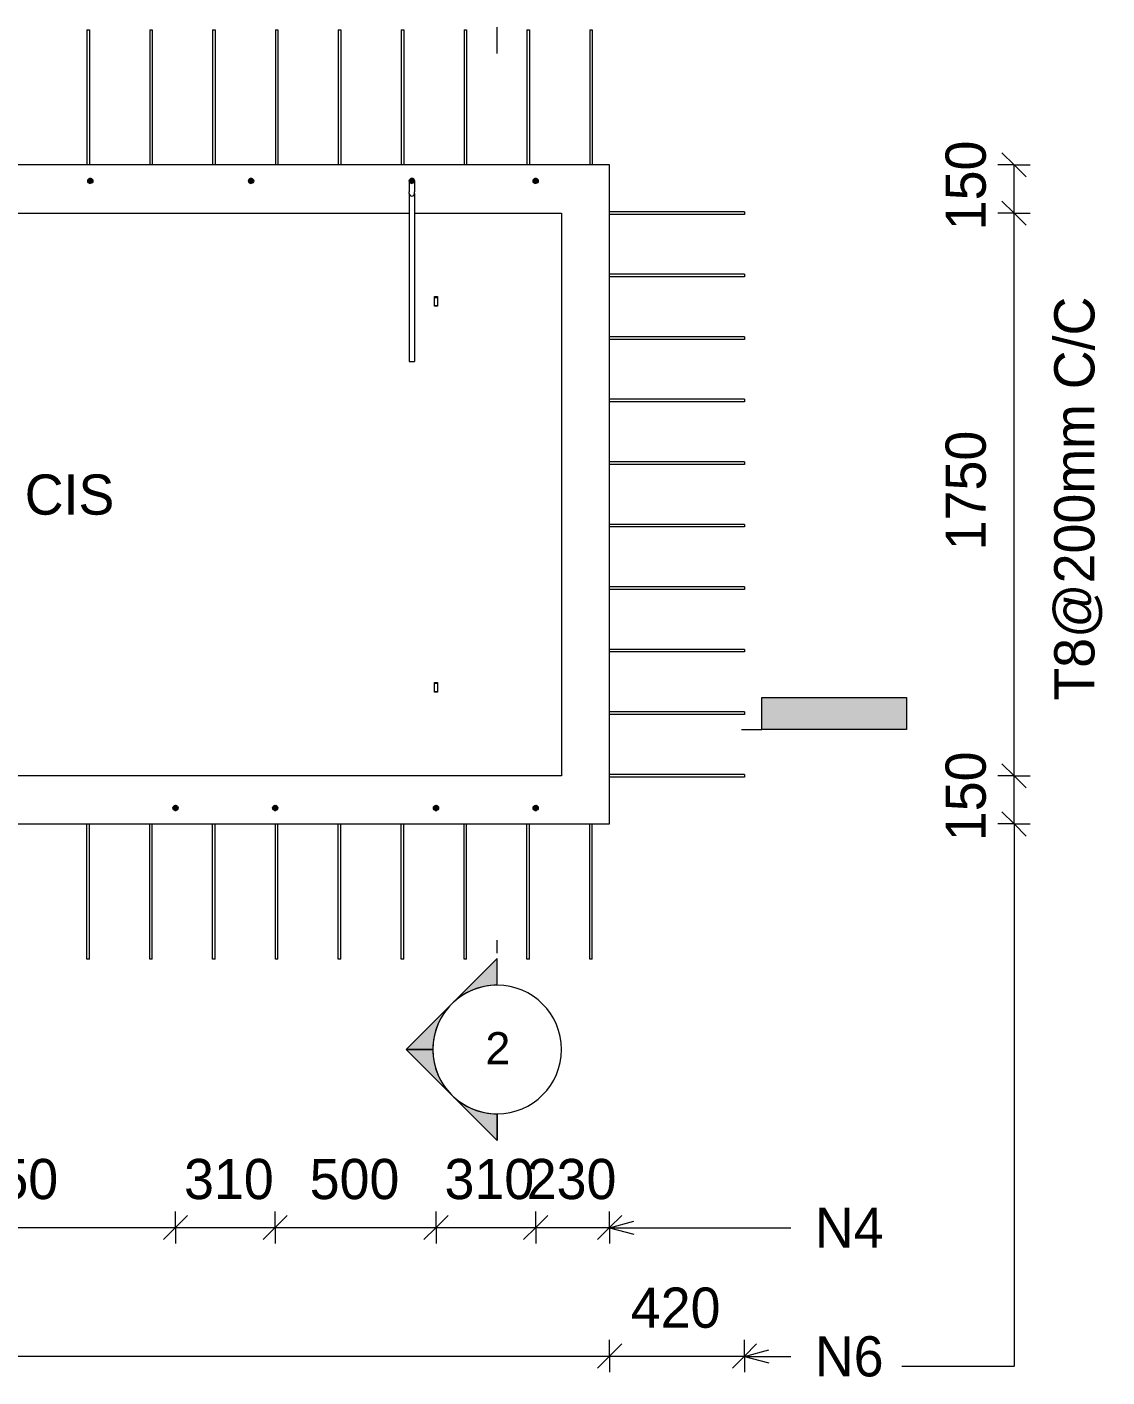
# Model space of a CAD drawing. Header units: millimetres. Extents: x 59546 to 97856, y 2513 to 30499.
# Drawn here: x 66571 to 69930, y 23330 to 27529 of the extents above; entities that cross this region are included whole.
import ezdxf

# ---------------------------------------------------------------- set-up
doc = ezdxf.new("R2010")
doc.units = ezdxf.units.MM
for name, color, linetype, lineweight in [('A-ANNO-DIMS', 211, 'Continuous', 9), ('A-ANNO-DIMS-50', 211, 'Continuous', 9), ('A-DETL-MBND', 5, 'Continuous', 18), ('A-FLOR', 192, 'Continuous', 18), ('A-GENM', 13, 'Continuous', 18), ('G-ANNO-SYMB', 111, 'Continuous', 9), ('G-ANNO-TEXT', 231, 'Continuous', 9), ('S-RBAR', 171, 'Continuous', 18)]:
    doc.layers.add(name, color=color, linetype=linetype, lineweight=lineweight)
doc.styles.add('Arial', font='arial.ttf', dxfattribs={"height": 100})
doc.styles.add('Nirmala UI Semilight', font='NirmalaS.ttf', dxfattribs={"height": 125})
doc.dimstyles.new('Diagonal_-_2_5mm_NI_UI', dxfattribs={"dimscale": 304.8, "dimtxt": 130.920493, "dimasz": 0.246063, "dimexe": 0.164042, "dimexo": 0.0625, "dimgap": 0.164042, "dimtad": 1, "dimdec": 0, "dimzin": 0, "dimdsep": 46, "dimtxsty": 'Nirmala UI Semilight', "dimblk1": 'OBLIQUE', "dimblk2": 'OBLIQUE', "dimsah": 1, "dimcen": 0.09, "dimazin": 0, "dimtfac": 1, "dimtdec": 4, "dimtix": 1, "dimtmove": 0, "dimatfit": 3, "dimfxl": 0.164042, "dimfxlon": 1, "dimtvp": 1, "dimtolj": 1, "dimtzin": 0, "dimarcsym": 2})

# ---------------------------------------------------------------- blocks, each defined once
blk = doc.blocks.new('RR spread anchor face based - RR-SA-2_5-150-614724-Elevation Top')
at = {"layer": 'A-GENM'}
for p, q in [((66318, 26687.9), (66318, 26690.4)), ((66318, 26690.4), (66328, 26690.4)), ((66318, 26662.9), (66318, 26687.9)), ((66318, 26687.9), (66328, 26687.9)), ((66318, 26660.4), (66318, 26662.9)), ((66318, 26662.9), (66328, 26662.9)), ((66328, 26690.4), (66328, 26687.9)), ((66328, 26687.9), (66328, 26662.9)), ((66328, 26662.9), (66328, 26660.4)), ((66328, 26660.4), (66318, 26660.4))]:
    blk.add_line(p, q, dxfattribs=at)
blk = doc.blocks.new('Detail View - M_Section Tail - Filled Horizontal-14034-Elevation Top')
at = {"layer": 'G-ANNO-SYMB'}
blk.add_hatch(color=256, dxfattribs=at).paths.add_polyline_path([(68856, 25443.9), (68856, 25343.9), (69306, 25343.9), (69306, 25443.9)])
for p, q in [((68856, 25443.9), (69306, 25443.9)), ((68856, 25343.9), (68856, 25443.9)), ((69306, 25443.9), (69306, 25343.9)), ((69306, 25343.9), (68856, 25343.9))]:
    blk.add_line(p, q, dxfattribs=at)
blk = doc.blocks.new('Detail View - M_Section Head - Filled SHOP DWG-600895-Elevation Top')
at = {"layer": 'G-ANNO-SYMB'}
h = blk.add_hatch(color=256, dxfattribs=at)
edge = h.paths.add_edge_path()
edge.add_line((62746.5, 25626.7), (62746.5, 25543.9))
edge.add_arc((62746.5, 25343.9), 200, 90, 135)
edge.add_line((62605.1, 25485.3), (62746.5, 25626.7))
h = blk.add_hatch(color=256, dxfattribs=at)
edge = h.paths.add_edge_path()
edge.add_line((62746.5, 25626.7), (62887.9, 25485.3))
edge.add_arc((62746.5, 25343.9), 200, 45, 90)
edge.add_line((62746.5, 25543.9), (62746.5, 25626.7))
h = blk.add_hatch(color=256, dxfattribs=at)
edge = h.paths.add_edge_path()
edge.add_line((62463.7, 25343.9), (62605.1, 25485.3))
edge.add_arc((62746.5, 25343.9), 200, 135, 180)
edge.add_line((62546.5, 25343.9), (62463.7, 25343.9))
h = blk.add_hatch(color=256, dxfattribs=at)
edge = h.paths.add_edge_path()
edge.add_line((63029.3, 25343.9), (62946.5, 25343.9))
edge.add_arc((62746.5, 25343.9), 200, 0, 45)
edge.add_line((62887.9, 25485.3), (63029.3, 25343.9))
for p, q in [((62746.5, 25626.7), (62463.7, 25343.9)), ((62746.5, 25626.7), (62605.1, 25485.3)), ((62746.5, 25626.7), (63029.3, 25343.9)), ((62746.5, 25543.9), (62746.5, 25626.7)), ((62746.5, 25626.7), (62746.5, 25543.9)), ((62887.9, 25485.3), (62746.5, 25626.7)), ((62605.1, 25485.3), (62463.7, 25343.9)), ((63029.3, 25343.9), (62887.9, 25485.3)), ((62546.5, 25343.9), (62463.7, 25343.9)), ((62463.7, 25343.9), (62546.5, 25343.9)), ((62946.5, 25343.9), (63029.3, 25343.9)), ((62946.5, 25343.9), (63029.3, 25343.9))]:
    blk.add_line(p, q, dxfattribs=at)
for start, end in [(0, 180), (90, 135), (45, 90), (135, 180), (0, 45), (180, 0)]:
    blk.add_arc((62746.5, 25343.9), 200, start, end, dxfattribs=at)
blk = doc.blocks.new('DIMBLOCK46-Elevation Top')
at = {"layer": 'A-ANNO-DIMS-50'}
for p, q in [((65883, 23795.5), (65883, 23845.5)), ((65883, 23795.5), (65920.5, 23833)), ((67033, 23795.5), (67033, 23845.5)), ((67033, 23795.5), (67070.5, 23833)), ((65883, 23795.5), (65845.5, 23758)), ((65883, 23795.5), (67033, 23795.5)), ((65883, 23795.5), (65883, 23745.5)), ((67033, 23795.5), (66995.5, 23758)), ((67033, 23795.5), (67033, 23745.5))]:
    blk.add_line(p, q, dxfattribs=at)
at = {"layer": 'A-ANNO-DIMS-50', "color": 0, "insert": (66296.2, 24008.6), "char_height": 125, "width": 388.477, "attachment_point": 1, "line_spacing_factor": 1.142579, "style": 'Nirmala UI Semilight'}
blk.add_mtext('1150', dxfattribs=at)
blk = doc.blocks.new('_Oblique')
at = {"color": 0, "linetype": 'ByBlock', "lineweight": -2}
blk.add_line((-0.5, -0.5), (0.5, 0.5), dxfattribs=at)
blk = doc.blocks.new('DIMBLOCK47-Elevation Top')
at = {"layer": 'A-ANNO-DIMS-50'}
for p, q in [((67033, 23795.5), (67033, 23845.5)), ((67033, 23795.5), (67070.5, 23833)), ((67343, 23795.5), (67343, 23845.5)), ((67343, 23795.5), (67380.5, 23833)), ((67033, 23795.5), (66995.5, 23758)), ((67033, 23795.5), (67343, 23795.5)), ((67033, 23795.5), (67033, 23745.5)), ((67343, 23795.5), (67305.5, 23758)), ((67343, 23795.5), (67343, 23745.5))]:
    blk.add_line(p, q, dxfattribs=at)
at = {"layer": 'A-ANNO-DIMS-50', "color": 0, "insert": (67059.5, 24008.6), "char_height": 125, "width": 308.496, "attachment_point": 1, "line_spacing_factor": 1.142579, "style": 'Nirmala UI Semilight'}
blk.add_mtext('310', dxfattribs=at)
blk = doc.blocks.new('DIMBLOCK48-Elevation Top')
at = {"layer": 'A-ANNO-DIMS-50'}
for p, q in [((67343, 23795.5), (67343, 23845.5)), ((67343, 23795.5), (67380.5, 23833)), ((67843, 23795.5), (67843, 23845.5)), ((67843, 23795.5), (67880.5, 23833)), ((67343, 23795.5), (67305.5, 23758)), ((67343, 23795.5), (67843, 23795.5)), ((67343, 23795.5), (67343, 23745.5)), ((67843, 23795.5), (67805.5, 23758)), ((67843, 23795.5), (67843, 23745.5))]:
    blk.add_line(p, q, dxfattribs=at)
at = {"layer": 'A-ANNO-DIMS-50', "color": 0, "insert": (67450.2, 24008.6), "char_height": 125, "width": 342.774, "attachment_point": 1, "line_spacing_factor": 1.142579, "style": 'Nirmala UI Semilight'}
blk.add_mtext('500', dxfattribs=at)
blk = doc.blocks.new('DIMBLOCK49-Elevation Top')
at = {"layer": 'A-ANNO-DIMS-50'}
for p, q in [((67843, 23795.5), (67843, 23845.5)), ((67843, 23795.5), (67880.5, 23833)), ((68153, 23795.5), (68153, 23845.5)), ((68153, 23795.5), (68190.5, 23833)), ((67843, 23795.5), (67805.5, 23758)), ((67843, 23795.5), (68153, 23795.5)), ((67843, 23795.5), (67843, 23745.5)), ((68153, 23795.5), (68115.5, 23758)), ((68153, 23795.5), (68153, 23745.5))]:
    blk.add_line(p, q, dxfattribs=at)
at = {"layer": 'A-ANNO-DIMS-50', "color": 0, "insert": (67869.5, 24008.6), "char_height": 125, "width": 308.496, "attachment_point": 1, "line_spacing_factor": 1.142579, "style": 'Nirmala UI Semilight'}
blk.add_mtext('310', dxfattribs=at)
blk = doc.blocks.new('DIMBLOCK50-Elevation Top')
at = {"layer": 'A-ANNO-DIMS-50'}
for p, q in [((68153, 23795.5), (68153, 23845.5)), ((68153, 23795.5), (68190.5, 23833)), ((68383, 23795.5), (68383, 23845.5)), ((68383, 23795.5), (68420.5, 23833)), ((68153, 23795.5), (68115.5, 23758)), ((68153, 23795.5), (68383, 23795.5)), ((68153, 23795.5), (68153, 23745.5)), ((68383, 23795.5), (68345.5, 23758)), ((68383, 23795.5), (68383, 23745.5))]:
    blk.add_line(p, q, dxfattribs=at)
at = {"layer": 'A-ANNO-DIMS-50', "color": 0, "insert": (68125.2, 24008.6), "char_height": 125, "width": 342.774, "attachment_point": 1, "line_spacing_factor": 1.142579, "style": 'Nirmala UI Semilight'}
blk.add_mtext('230', dxfattribs=at)
blk = doc.blocks.new('DIMBLOCK63-Elevation Top')
at = {"layer": 'A-ANNO-DIMS-50'}
for p, q in [((69640.6, 25200.4), (69603.1, 25237.9)), ((69640.6, 25200.4), (69590.6, 25200.4)), ((69640.6, 25050.4), (69640.6, 25200.4)), ((69640.6, 25200.4), (69678.1, 25162.9)), ((69640.6, 25200.4), (69690.6, 25200.4)), ((69640.6, 25050.4), (69603.1, 25087.9)), ((69640.6, 25050.4), (69590.6, 25050.4)), ((69640.6, 25050.4), (69678.1, 25012.9)), ((69640.6, 25050.4), (69690.6, 25050.4))]:
    blk.add_line(p, q, dxfattribs=at)
at = {"layer": 'A-ANNO-DIMS-50', "color": 0, "insert": (69427.6, 24996.9), "char_height": 125, "width": 308.496, "attachment_point": 1, "rotation": 90, "line_spacing_factor": 1.142579, "style": 'Nirmala UI Semilight'}
blk.add_mtext('150', dxfattribs=at)
blk = doc.blocks.new('DIMBLOCK64-Elevation Top')
at = {"layer": 'A-ANNO-DIMS-50'}
for p, q in [((69640.6, 26950.4), (69603.1, 26987.9)), ((69640.6, 26950.4), (69590.6, 26950.4)), ((69640.6, 25200.4), (69640.6, 26950.4)), ((69640.6, 26950.4), (69678.1, 26912.9)), ((69640.6, 26950.4), (69690.6, 26950.4)), ((69640.6, 25200.4), (69603.1, 25237.9)), ((69640.6, 25200.4), (69590.6, 25200.4)), ((69640.6, 25200.4), (69678.1, 25162.9)), ((69640.6, 25200.4), (69690.6, 25200.4))]:
    blk.add_line(p, q, dxfattribs=at)
at = {"layer": 'A-ANNO-DIMS-50', "color": 0, "char_height": 125, "attachment_point": 1, "rotation": 90, "line_spacing_factor": 1.142579, "style": 'Nirmala UI Semilight'}
for s, insert, width in [('T8@200mm C/C', (69765.6, 25433.9), 1539.625), ('1750', (69427.6, 25901.6), 417.041)]:
    blk.add_mtext(s, dxfattribs=dict(at, insert=insert, width=width))
blk = doc.blocks.new('DIMBLOCK65-Elevation Top')
at = {"layer": 'A-ANNO-DIMS-50'}
for p, q in [((69640.6, 27100.4), (69603.1, 27137.9)), ((69640.6, 27100.4), (69590.6, 27100.4)), ((69640.6, 26950.4), (69640.6, 27100.4)), ((69640.6, 27100.4), (69678.1, 27062.9)), ((69640.6, 27100.4), (69690.6, 27100.4)), ((69640.6, 26950.4), (69603.1, 26987.9)), ((69640.6, 26950.4), (69590.6, 26950.4)), ((69640.6, 26950.4), (69678.1, 26912.9)), ((69640.6, 26950.4), (69690.6, 26950.4))]:
    blk.add_line(p, q, dxfattribs=at)
at = {"layer": 'A-ANNO-DIMS-50', "color": 0, "insert": (69427.6, 26896.9), "char_height": 125, "width": 308.496, "attachment_point": 1, "rotation": 90, "line_spacing_factor": 1.142579, "style": 'Nirmala UI Semilight'}
blk.add_mtext('150', dxfattribs=at)
blk = doc.blocks.new('DIMBLOCK66-Elevation Top')
at = {"layer": 'A-ANNO-DIMS-50'}
for p, q in [((63183, 23395.5), (63183, 23445.5)), ((63183, 23395.5), (63220.5, 23433)), ((68383, 23395.5), (68383, 23445.5)), ((68383, 23395.5), (68420.5, 23433)), ((63183, 23395.5), (63145.5, 23358)), ((63183, 23395.5), (68383, 23395.5)), ((63183, 23395.5), (63183, 23345.5)), ((68383, 23395.5), (68345.5, 23358)), ((68383, 23395.5), (68383, 23345.5))]:
    blk.add_line(p, q, dxfattribs=at)
at = {"layer": 'A-ANNO-DIMS-50', "color": 0, "insert": (65592.6, 23608.6), "char_height": 125, "width": 457.032, "attachment_point": 1, "line_spacing_factor": 1.142579, "style": 'Nirmala UI Semilight'}
blk.add_mtext('5200', dxfattribs=at)
blk = doc.blocks.new('DIMBLOCK67-Elevation Top')
at = {"layer": 'A-ANNO-DIMS-50'}
for p, q in [((68383, 23395.5), (68383, 23445.5)), ((68383, 23395.5), (68420.5, 23433)), ((68802.6, 23395.5), (68802.6, 23445.5)), ((68802.6, 23395.5), (68840.1, 23433)), ((68383, 23395.5), (68345.5, 23358)), ((68383, 23395.5), (68802.6, 23395.5)), ((68383, 23395.5), (68383, 23345.5)), ((68802.6, 23395.5), (68765.1, 23358)), ((68802.6, 23395.5), (68802.6, 23345.5))]:
    blk.add_line(p, q, dxfattribs=at)
at = {"layer": 'A-ANNO-DIMS-50', "color": 0, "insert": (68448.8, 23608.6), "char_height": 125, "width": 345.63, "attachment_point": 1, "line_spacing_factor": 1.142579, "style": 'Nirmala UI Semilight'}
blk.add_mtext('420', dxfattribs=at)

msp = doc.modelspace()

# ---------------------------------------------------------------- hatches: boundary and pattern name
at = {"layer": 'S-RBAR'}
h = msp.add_hatch(color=256, dxfattribs=at)
edge = h.paths.add_edge_path()
edge.add_arc((66768, 27050.4), 8, 0, 360)
for points in [[(66765.6, 27042.8), (66774.5, 27045.7), (66774.5, 27055.1), (66765.6, 27058), (66760, 27050.4)], [(67265.6, 27042.8), (67274.5, 27045.7), (67274.5, 27055.1), (67265.6, 27058), (67260, 27050.4)], [(67765.6, 27042.8), (67774.5, 27045.7), (67774.5, 27055.1), (67765.6, 27058), (67760, 27050.4)], [(68150.6, 27042.8), (68159.5, 27045.7), (68159.5, 27055.1), (68150.6, 27058), (68145, 27050.4)], [(67035.5, 25092.8), (67041, 25100.4), (67035.5, 25108), (67026.6, 25105.1), (67026.6, 25095.7)], [(67345.5, 25092.8), (67351, 25100.4), (67345.5, 25108), (67336.6, 25105.1), (67336.6, 25095.7)], [(67845.5, 25092.8), (67851, 25100.4), (67845.5, 25108), (67836.6, 25105.1), (67836.6, 25095.7)], [(68155.5, 25092.8), (68161, 25100.4), (68155.5, 25108), (68146.6, 25105.1), (68146.6, 25095.7)]]:
    msp.add_hatch(color=256, dxfattribs=at).paths.add_polyline_path(points)
h = msp.add_hatch(color=256, dxfattribs=at)
edge = h.paths.add_edge_path()
edge.add_arc((67268, 27050.4), 8, 0, 360)
h = msp.add_hatch(color=256, dxfattribs=at)
edge = h.paths.add_edge_path()
edge.add_arc((67768, 27050.4), 8, 0, 360)
h = msp.add_hatch(color=256, dxfattribs=at)
edge = h.paths.add_edge_path()
edge.add_arc((68153, 27050.4), 8, 0, 360)
h = msp.add_hatch(color=256, dxfattribs=at)
edge = h.paths.add_edge_path()
edge.add_arc((67033, 25100.4), 8, 0, 360)
h = msp.add_hatch(color=256, dxfattribs=at)
edge = h.paths.add_edge_path()
edge.add_arc((67343, 25100.4), 8, 0, 360)
h = msp.add_hatch(color=256, dxfattribs=at)
edge = h.paths.add_edge_path()
edge.add_arc((67843, 25100.4), 8, 0, 360)
h = msp.add_hatch(color=256, dxfattribs=at)
edge = h.paths.add_edge_path()
edge.add_arc((68153, 25100.4), 8, 0, 360)

# ---------------------------------------------------------------- linework, layer by layer
at = {"layer": 'A-DETL-MBND'}
for p, q in [((68802.6, 25204.4), (68802.6, 25196.4)), ((69640.6, 25050.4), (69640.6, 23363.9)), ((69291.6, 23363.9), (69640.6, 23363.9))]:
    msp.add_line(p, q, dxfattribs=at)
at = {"layer": 'A-FLOR'}
for p, q in [((68383, 27100.4), (63343, 27100.4)), ((68383, 25050.4), (68383, 27100.4)), ((65958, 26950.4), (67760, 26950.4)), ((67776, 26950.4), (68233, 26950.4)), ((68233, 26950.4), (68233, 25200.4)), ((68233, 25200.4), (65958, 25200.4)), ((63183, 25050.4), (68383, 25050.4))]:
    msp.add_line(p, q, dxfattribs=at)
at = {"layer": 'G-ANNO-SYMB'}
for p, q in [((68033.2, 27446.2), (68033.2, 27529.1)), ((68792.8, 25343.9), (68856, 25343.9)), ((68033.2, 24649), (68033.2, 24688.5))]:
    msp.add_line(p, q, dxfattribs=at)
at = {"layer": 'G-ANNO-TEXT', "color": 250}
for p, q in [((68383, 23794.6), (68458, 23814.7)), ((68383, 23794.6), (68458, 23774.5)), ((68383, 23794.6), (68946.2, 23794.6)), ((68802.6, 23394.6), (68877.6, 23414.7)), ((68802.6, 23394.6), (68877.6, 23374.5)), ((68802.6, 23394.6), (68946.2, 23394.6))]:
    msp.add_line(p, q, dxfattribs=at)
at = {"layer": 'S-RBAR'}
for p, q in [((66757.2, 27520.4), (66757.2, 27100.4)), ((66757.2, 27520.4), (66765.2, 27520.4)), ((66765.2, 27520.4), (66765.2, 27100.4)), ((66952.7, 27520.4), (66952.7, 27100.4)), ((66952.7, 27520.4), (66960.7, 27520.4)), ((66960.7, 27520.4), (66960.7, 27100.4)), ((67148.2, 27520.4), (67148.2, 27100.4)), ((67148.2, 27520.4), (67156.2, 27520.4)), ((67156.2, 27520.4), (67156.2, 27100.4)), ((67343.6, 27520.4), (67343.6, 27100.4)), ((67343.6, 27520.4), (67351.6, 27520.4)), ((67351.6, 27520.4), (67351.6, 27100.4)), ((67539.1, 27520.4), (67539.1, 27100.4)), ((67539.1, 27520.4), (67547.1, 27520.4)), ((67547.1, 27520.4), (67547.1, 27100.4)), ((67734.6, 27520.4), (67734.6, 27100.4)), ((67734.6, 27520.4), (67742.6, 27520.4)), ((67742.6, 27520.4), (67742.6, 27100.4)), ((67930.1, 27520.4), (67930.1, 27100.4)), ((67930.1, 27520.4), (67938.1, 27520.4)), ((67938.1, 27520.4), (67938.1, 27100.4)), ((68125.6, 27520.4), (68125.6, 27100.4)), ((68125.6, 27520.4), (68133.6, 27520.4)), ((68133.6, 27520.4), (68133.6, 27100.4)), ((68321.1, 27520.4), (68321.1, 27100.4)), ((68321.1, 27520.4), (68329.1, 27520.4)), ((68329.1, 27520.4), (68329.1, 27100.4)), ((66765.6, 27058), (66760, 27050.4)), ((66760, 27050.4), (66760, 27049.9)), ((66760, 27050.4), (66765.6, 27042.8)), ((66774.5, 27055.1), (66765.6, 27058)), ((66765.6, 27042.8), (66774.5, 27045.7)), ((66774.5, 27045.7), (66774.5, 27055.1)), ((66776, 27050.4), (66776, 27049.9)), ((67265.6, 27058), (67260, 27050.4)), ((67260, 27050.4), (67260, 27049.9)), ((67260, 27050.4), (67265.6, 27042.8)), ((67274.5, 27055.1), (67265.6, 27058)), ((67265.6, 27042.8), (67274.5, 27045.7)), ((67274.5, 27045.7), (67274.5, 27055.1)), ((67276, 27050.4), (67276, 27049.9)), ((67765.6, 27058), (67760, 27050.4)), ((67760, 27050.4), (67760, 27044.9)), ((67760, 27050.4), (67765.6, 27042.8)), ((67760, 27044.9), (67760, 27016.4)), ((67774.5, 27055.1), (67765.6, 27058)), ((67765.6, 27042.8), (67774.5, 27045.7)), ((67774.5, 27045.7), (67774.5, 27055.1)), ((67776, 27050.4), (67776, 27044.9)), ((67776, 27044.9), (67776, 27016.4)), ((68150.6, 27058), (68145, 27050.4)), ((68145, 27050.4), (68145, 27049.9)), ((68145, 27050.4), (68150.6, 27042.8)), ((68159.5, 27055.1), (68150.6, 27058)), ((68150.6, 27042.8), (68159.5, 27045.7)), ((68159.5, 27045.7), (68159.5, 27055.1)), ((68161, 27050.4), (68161, 27049.9)), ((67760, 27010.9), (67760, 27016.4)), ((67760, 27010.9), (67760, 26970.9)), ((67776, 27010.9), (67776, 27016.4)), ((67776, 27010.9), (67776, 26970.9)), ((67760, 26970.9), (67760, 26488.5)), ((67776, 26970.9), (67776, 26488.5)), ((68802.6, 26954.4), (68383, 26954.4)), ((68802.6, 26946.4), (68383, 26946.4)), ((68802.6, 26954.4), (68802.6, 26946.4)), ((68802.6, 26759.9), (68383, 26759.9)), ((68802.6, 26751.9), (68383, 26751.9)), ((68802.6, 26759.9), (68802.6, 26751.9)), ((68802.6, 26565.5), (68383, 26565.5)), ((68802.6, 26557.5), (68383, 26557.5)), ((68802.6, 26565.5), (68802.6, 26557.5)), ((67760, 26488.5), (67776, 26488.5)), ((68802.6, 26371.1), (68383, 26371.1)), ((68802.6, 26371.1), (68802.6, 26363.1)), ((68802.6, 26363.1), (68383, 26363.1)), ((68802.6, 26176.6), (68383, 26176.6)), ((68802.6, 26168.6), (68383, 26168.6)), ((68802.6, 26176.6), (68802.6, 26168.6)), ((68802.6, 25982.2), (68383, 25982.2)), ((68802.6, 25974.2), (68383, 25974.2)), ((68802.6, 25982.2), (68802.6, 25974.2)), ((68802.6, 25787.7), (68383, 25787.7)), ((68802.6, 25787.7), (68802.6, 25779.7)), ((68802.6, 25779.7), (68383, 25779.7)), ((68802.6, 25593.3), (68383, 25593.3)), ((68802.6, 25585.3), (68383, 25585.3)), ((68802.6, 25593.3), (68802.6, 25585.3)), ((68802.6, 25398.8), (68383, 25398.8)), ((68802.6, 25390.8), (68383, 25390.8)), ((68802.6, 25398.8), (68802.6, 25390.8)), ((68802.6, 25204.4), (68383, 25204.4)), ((68802.6, 25196.4), (68383, 25196.4)), ((68802.6, 25204.4), (68802.6, 25196.4)), ((67025, 25100.4), (67025, 25100.9)), ((67035.5, 25108), (67026.6, 25105.1)), ((67026.6, 25105.1), (67026.6, 25095.7)), ((67026.6, 25095.7), (67035.5, 25092.8)), ((67041, 25100.4), (67035.5, 25108)), ((67035.5, 25092.8), (67041, 25100.4)), ((67041, 25100.4), (67041, 25100.9)), ((67335, 25100.4), (67335, 25100.9)), ((67345.5, 25108), (67336.6, 25105.1)), ((67336.6, 25105.1), (67336.6, 25095.7)), ((67336.6, 25095.7), (67345.5, 25092.8)), ((67351, 25100.4), (67345.5, 25108)), ((67345.5, 25092.8), (67351, 25100.4)), ((67351, 25100.4), (67351, 25100.9)), ((67835, 25100.4), (67835, 25100.9)), ((67845.5, 25108), (67836.6, 25105.1)), ((67836.6, 25105.1), (67836.6, 25095.7)), ((67836.6, 25095.7), (67845.5, 25092.8)), ((67851, 25100.4), (67845.5, 25108)), ((67845.5, 25092.8), (67851, 25100.4)), ((67851, 25100.4), (67851, 25100.9)), ((68145, 25100.4), (68145, 25100.9)), ((68155.5, 25108), (68146.6, 25105.1)), ((68146.6, 25105.1), (68146.6, 25095.7)), ((68146.6, 25095.7), (68155.5, 25092.8)), ((68161, 25100.4), (68155.5, 25108)), ((68155.5, 25092.8), (68161, 25100.4)), ((68161, 25100.4), (68161, 25100.9)), ((66757.2, 24630.4), (66757.2, 25050.4)), ((66765.2, 24630.4), (66765.2, 25050.4)), ((66952.7, 24630.4), (66952.7, 25050.4)), ((66960.7, 24630.4), (66960.7, 25050.4)), ((67148.2, 24630.4), (67148.2, 25050.4)), ((67156.2, 24630.4), (67156.2, 25050.4)), ((67343.6, 24630.4), (67343.6, 25050.4)), ((67351.6, 24630.4), (67351.6, 25050.4)), ((67539.1, 24630.4), (67539.1, 25050.4)), ((67547.1, 24630.4), (67547.1, 25050.4)), ((67734.6, 24630.4), (67734.6, 25050.4)), ((67742.6, 24630.4), (67742.6, 25050.4)), ((67930.1, 24630.4), (67930.1, 25050.4)), ((67938.1, 24630.4), (67938.1, 25050.4)), ((68125.6, 24630.4), (68125.6, 25050.4)), ((68133.6, 24630.4), (68133.6, 25050.4)), ((68321.1, 24630.4), (68321.1, 25050.4)), ((68329.1, 24630.4), (68329.1, 25050.4)), ((66765.2, 24630.4), (66757.2, 24630.4)), ((66960.7, 24630.4), (66952.7, 24630.4)), ((67156.2, 24630.4), (67148.2, 24630.4)), ((67351.6, 24630.4), (67343.6, 24630.4)), ((67547.1, 24630.4), (67539.1, 24630.4)), ((67742.6, 24630.4), (67734.6, 24630.4)), ((67938.1, 24630.4), (67930.1, 24630.4)), ((68133.6, 24630.4), (68125.6, 24630.4)), ((68329.1, 24630.4), (68321.1, 24630.4))]:
    msp.add_line(p, q, dxfattribs=at)
for centre in [(66768, 27050.4), (67268, 27050.4), (67768, 27050.4), (68153, 27050.4), (67033, 25100.4), (67343, 25100.4), (67843, 25100.4), (68153, 25100.4)]:
    msp.add_circle(centre, 8, dxfattribs=at)
for centre, start, end in [((66768, 27050.4), 109.1868, 179.2533), ((66768, 27050.4), 37.3116, 107.0749), ((66768, 27050.4), 0, 34.7956), ((67268, 27050.4), 109.1868, 179.2533), ((67268, 27050.4), 37.3116, 107.0749), ((67268, 27050.4), 0, 34.7956), ((67768, 27050.4), 0, 180), ((68153, 27050.4), 109.1868, 179.2533), ((68153, 27050.4), 37.3116, 107.0749), ((68153, 27050.4), 0, 34.7956), ((67768, 27010.9), 180, 360), ((67033, 25100.4), 180, 214.7956), ((67033, 25100.4), 217.3116, 287.0749), ((67033, 25100.4), 289.1868, 359.2533), ((67343, 25100.4), 180, 214.7956), ((67343, 25100.4), 217.3116, 287.0749), ((67343, 25100.4), 289.1868, 359.2533), ((67843, 25100.4), 180, 214.7956), ((67843, 25100.4), 217.3116, 287.0749), ((67843, 25100.4), 289.1868, 359.2533), ((68153, 25100.4), 180, 214.7956), ((68153, 25100.4), 217.3116, 287.0749), ((68153, 25100.4), 289.1868, 359.2533)]:
    msp.add_arc(centre, 8, start, end, dxfattribs=at)

# ---------------------------------------------------------------- block references
at = {"layer": 'A-GENM'}
for p in [(1520, 0), (1520, -1200)]:
    msp.add_blockref('RR spread anchor face based - RR-SA-2_5-150-614724-Elevation Top', p, dxfattribs=at)
at = {"layer": 'G-ANNO-SYMB'}
msp.add_blockref('Detail View - M_Section Tail - Filled Horizontal-14034-Elevation Top', (0, 0), dxfattribs=at)
at = {"layer": 'G-ANNO-SYMB', "rotation": 90}
msp.add_blockref('Detail View - M_Section Head - Filled SHOP DWG-600895-Elevation Top', (93377, -38397.5), dxfattribs=at)

# ---------------------------------------------------------------- texts
at = {"layer": 'G-ANNO-SYMB', "insert": (67996.5, 24402.9), "char_height": 100, "width": 96.202, "attachment_point": 1, "style": 'Arial'}
msp.add_mtext('2', dxfattribs=at)
at = {"layer": 'G-ANNO-TEXT', "color": 7, "char_height": 125, "attachment_point": 1, "style": 'Nirmala UI Semilight'}
for s, insert, width in [('CIS', (66564, 26137.4), 292.616), ('N4', (69021.2, 23857.1), 272.574), ('N6', (69021.2, 23457.1), 268.565)]:
    msp.add_mtext(s, dxfattribs=dict(at, insert=insert, width=width))

# ---------------------------------------------------------------- dimensions: what is measured, and where the dimension line sits
at = {"layer": 'A-ANNO-DIMS'}
for base, p1, p2, picture, middle in [((69640.6, 27100.4), (69590.6, 26950.4), (69590.6, 27100.4), 'DIMBLOCK65-Elevation Top', (69525.7, 27025.4)), ((69640.6, 25200.4), (69590.6, 25050.4), (69590.6, 25200.4), 'DIMBLOCK63-Elevation Top', (69525.7, 25125.4))]:
    dim = msp.add_linear_dim(base=base, p1=p1, p2=p2, angle=90, dimstyle='Diagonal_-_2_5mm_NI_UI', override={"dimpost": '<>', "dimfxl": 150}, dxfattribs=at)
    dim.commit()
    dim.dimension.update_dxf_attribs({"geometry": picture, "text_midpoint": middle})
dim = msp.add_linear_dim(base=(69640.6, 26950.4), p1=(69590.6, 25200.4), p2=(69590.6, 26950.4), angle=90, text='<>\\XT8@200mm C/C', dimstyle='Diagonal_-_2_5mm_NI_UI', override={"dimpost": '<>', "dimfxl": 1750}, dxfattribs=at)
dim.commit()
dim.dimension.update_dxf_attribs({"geometry": 'DIMBLOCK64-Elevation Top', "text_midpoint": (69640.6, 26075.4)})
for base, p1, p2, override, picture, middle in [((67033, 23795.5), (65883, 23845.5), (67033, 23845.5), {"dimpost": '<>', "dimfxl": 1150}, 'DIMBLOCK46-Elevation Top', (66458, 23910.5)), ((67343, 23795.5), (67033, 23845.5), (67343, 23845.5), {"dimpost": '<>', "dimfxl": 310}, 'DIMBLOCK47-Elevation Top', (67188, 23910.5)), ((67843, 23795.5), (67343, 23845.5), (67843, 23845.5), {"dimpost": '<>', "dimfxl": 500}, 'DIMBLOCK48-Elevation Top', (67593, 23910.1)), ((68153, 23795.5), (67843, 23845.5), (68153, 23845.5), {"dimpost": '<>', "dimfxl": 310}, 'DIMBLOCK49-Elevation Top', (67998, 23910.5)), ((68383, 23795.5), (68153, 23845.5), (68383, 23845.5), {"dimpost": '<>', "dimfxl": 230}, 'DIMBLOCK50-Elevation Top', (68268, 23910.2)), ((68383, 23395.5), (63183, 23445.5), (68383, 23445.5), {"dimpost": '<>', "dimfxl": 5200}, 'DIMBLOCK66-Elevation Top', (65783, 23510.1)), ((68802.6, 23395.5), (68383, 23445.5), (68802.6, 23445.5), {"dimpost": '<>', "dimfxl": 419.594341}, 'DIMBLOCK67-Elevation Top', (68592.8, 23510.1))]:
    dim = msp.add_linear_dim(base=base, p1=p1, p2=p2, dimstyle='Diagonal_-_2_5mm_NI_UI', override=override, dxfattribs=at)
    dim.commit()
    dim.dimension.update_dxf_attribs({"geometry": picture, "text_midpoint": middle})

doc.saveas('drawing.dxf')
